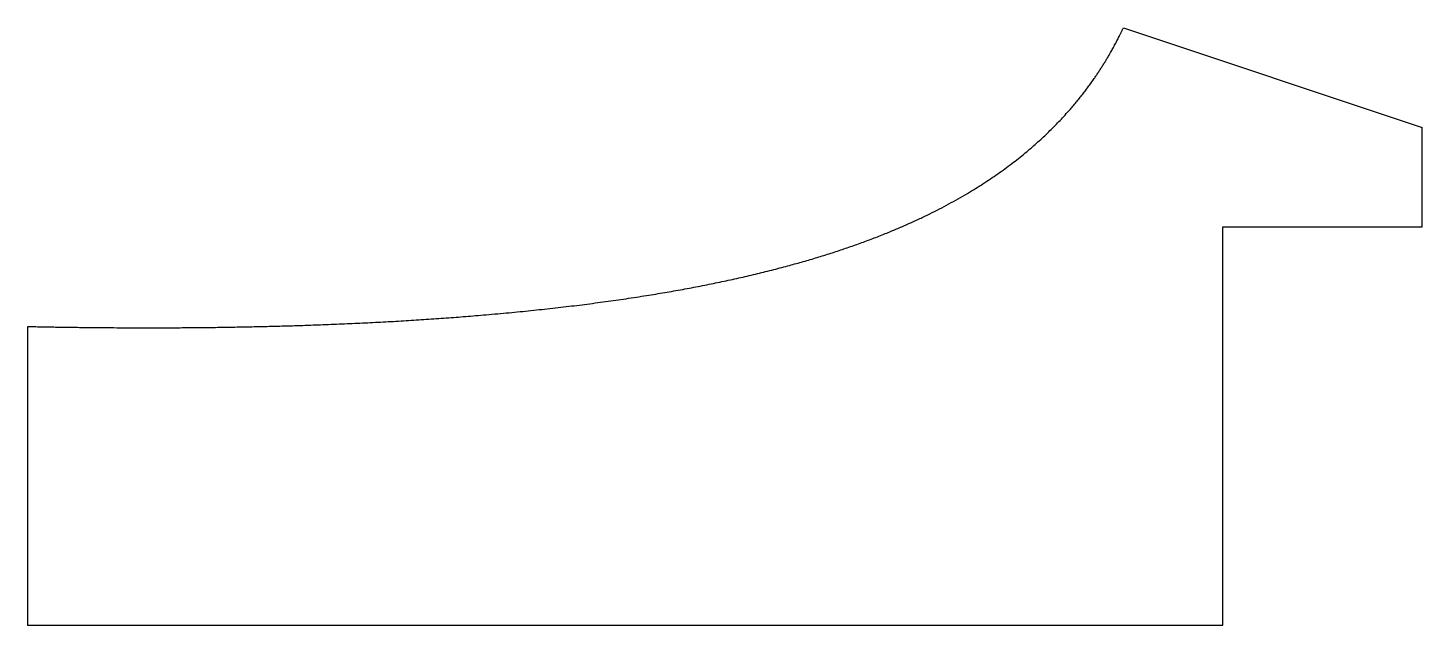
# Model space of a CAD drawing. Header units: inches. Extents: x 0 to 1.75, y 0 to 0.75.
import ezdxf

# ---------------------------------------------------------------- set-up
doc = ezdxf.new("R2010")
doc.units = ezdxf.units.IN
doc.layers.get('0').update_dxf_attribs({"linetype": 'CONTINUOUS'})

msp = doc.modelspace()

# ---------------------------------------------------------------- linework, layer by layer
for p, q in [((1.375, 0.75), (1.75, 0.625)), ((1.75, 0.5), (1.75, 0.625)), ((1.5, 0), (1.5, 0.5)), ((1.5, 0.5), (1.75, 0.5)), ((0, 0), (0, 0.375)), ((0, 0), (1.5, 0))]:
    msp.add_line(p, q)
msp.add_open_spline([(0, 0.375), (0.0442, 0.3741), (0.1313, 0.3729), (0.2579, 0.3731), (0.4188, 0.3774), (0.6055, 0.3901), (0.7761, 0.4108), (0.9287, 0.4408), (1.061, 0.4809), (1.1717, 0.5319), (1.2609, 0.5938), (1.3161, 0.6514), (1.3489, 0.699), (1.3669, 0.7327), (1.375, 0.75)], degree=5)
msp.add_point((0, 0))

doc.saveas('drawing.dxf')
